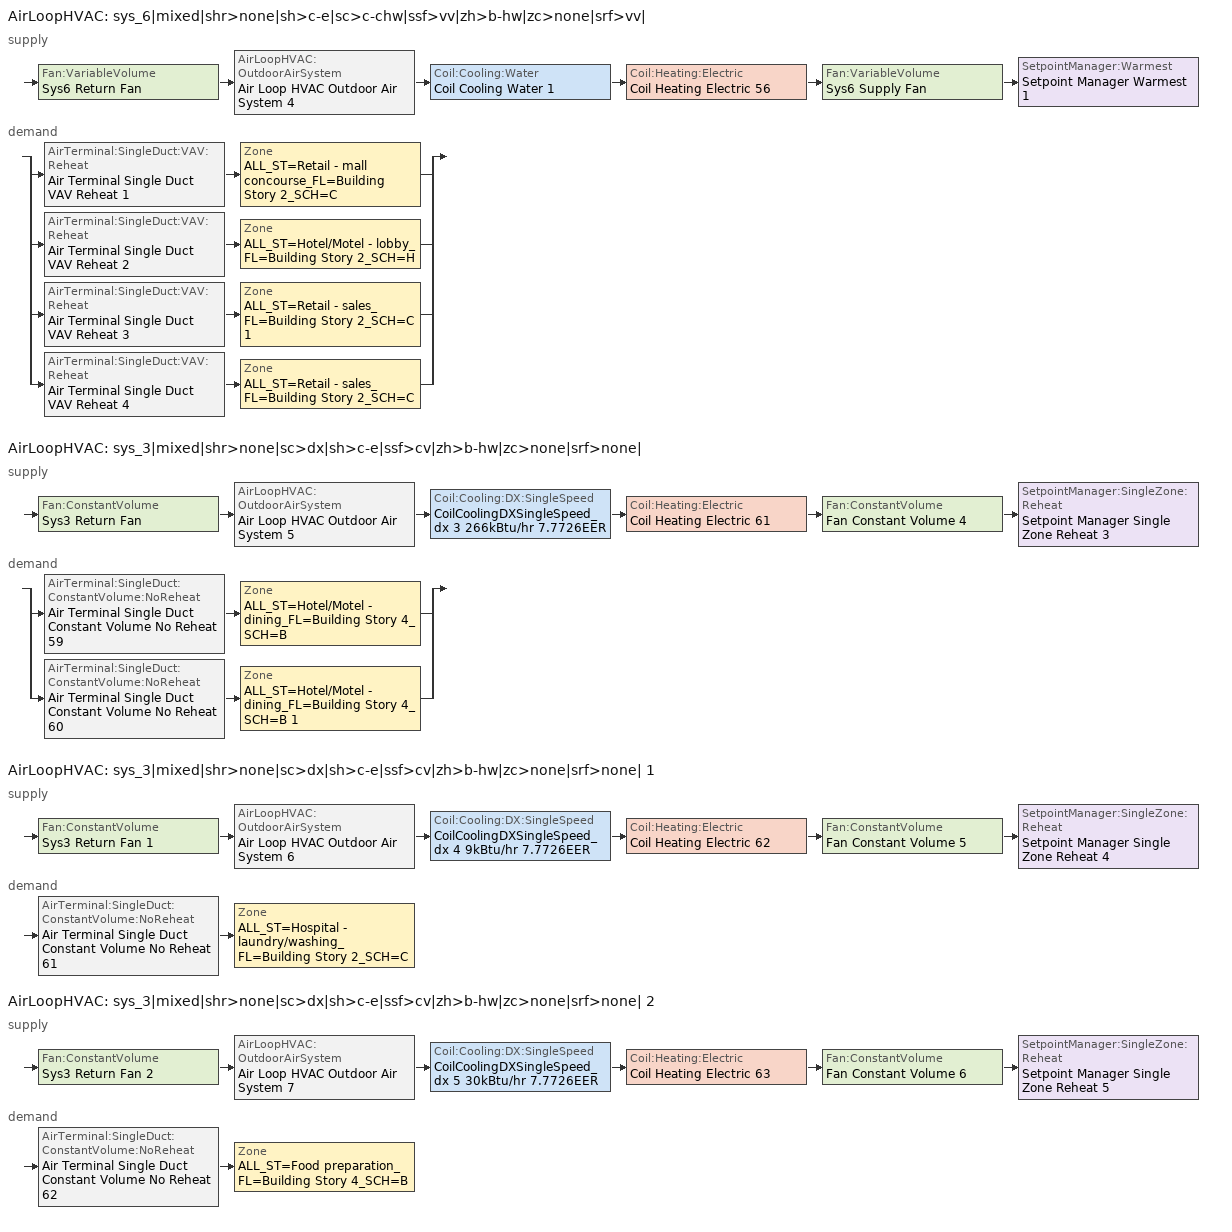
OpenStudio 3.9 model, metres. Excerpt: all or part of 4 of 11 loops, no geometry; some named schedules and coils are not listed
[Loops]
AirLoopHVAC 'sys_6|mixed|shr>none|sh>c-e|sc>c-chw|ssf>vv|zh>b-hw|zc>none|srf>vv|'
 supply: Fan:VariableVolume 'Sys6 Return Fan' > AirLoopHVAC:OutdoorAirSystem 'Air Loop HVAC Outdoor Air System 4' > Coil:Cooling:Water 'Coil Cooling Water 1' > Coil:Heating:Electric 'Coil Heating Electric 56' > Fan:VariableVolume 'Sys6 Supply Fan' > SetpointManager:Warmest 'Setpoint Manager Warmest 1'
 demand: split
  | AirTerminal:SingleDuct:VAV:Reheat 'Air Terminal Single Duct VAV Reheat 1' > Zone 'ALL_ST=Retail - mall concourse_FL=Building Story 2_SCH=C'
  | AirTerminal:SingleDuct:VAV:Reheat 'Air Terminal Single Duct VAV Reheat 2' > Zone 'ALL_ST=Hotel/Motel - lobby_FL=Building Story 2_SCH=H'
  | AirTerminal:SingleDuct:VAV:Reheat 'Air Terminal Single Duct VAV Reheat 3' > Zone 'ALL_ST=Retail - sales_FL=Building Story 2_SCH=C 1'
  | AirTerminal:SingleDuct:VAV:Reheat 'Air Terminal Single Duct VAV Reheat 4' > Zone 'ALL_ST=Retail - sales_FL=Building Story 2_SCH=C'
AirLoopHVAC 'sys_3|mixed|shr>none|sc>dx|sh>c-e|ssf>cv|zh>b-hw|zc>none|srf>none|'
 supply: Fan:ConstantVolume 'Sys3 Return Fan' > AirLoopHVAC:OutdoorAirSystem 'Air Loop HVAC Outdoor Air System 5' > Coil:Cooling:DX:SingleSpeed 'CoilCoolingDXSingleSpeed_dx 3 266kBtu/hr 7.7726EER' > Coil:Heating:Electric 'Coil Heating Electric 61' > Fan:ConstantVolume 'Fan Constant Volume 4' > SetpointManager:SingleZone:Reheat 'Setpoint Manager Single Zone Reheat 3'
 demand: split
  | AirTerminal:SingleDuct:ConstantVolume:NoReheat 'Air Terminal Single Duct Constant Volume No Reheat 59' > Zone 'ALL_ST=Hotel/Motel - dining_FL=Building Story 4_SCH=B'
  | AirTerminal:SingleDuct:ConstantVolume:NoReheat 'Air Terminal Single Duct Constant Volume No Reheat 60' > Zone 'ALL_ST=Hotel/Motel - dining_FL=Building Story 4_SCH=B 1'
AirLoopHVAC 'sys_3|mixed|shr>none|sc>dx|sh>c-e|ssf>cv|zh>b-hw|zc>none|srf>none| 1'
 supply: Fan:ConstantVolume 'Sys3 Return Fan 1' > AirLoopHVAC:OutdoorAirSystem 'Air Loop HVAC Outdoor Air System 6' > Coil:Cooling:DX:SingleSpeed 'CoilCoolingDXSingleSpeed_dx 4 9kBtu/hr 7.7726EER' > Coil:Heating:Electric 'Coil Heating Electric 62' > Fan:ConstantVolume 'Fan Constant Volume 5' > SetpointManager:SingleZone:Reheat 'Setpoint Manager Single Zone Reheat 4'
 demand: AirTerminal:SingleDuct:ConstantVolume:NoReheat 'Air Terminal Single Duct Constant Volume No Reheat 61' > Zone 'ALL_ST=Hospital - laundry/washing_FL=Building Story 2_SCH=C'
AirLoopHVAC 'sys_3|mixed|shr>none|sc>dx|sh>c-e|ssf>cv|zh>b-hw|zc>none|srf>none| 2'
 supply: Fan:ConstantVolume 'Sys3 Return Fan 2' > AirLoopHVAC:OutdoorAirSystem 'Air Loop HVAC Outdoor Air System 7' > Coil:Cooling:DX:SingleSpeed 'CoilCoolingDXSingleSpeed_dx 5 30kBtu/hr 7.7726EER' > Coil:Heating:Electric 'Coil Heating Electric 63' > Fan:ConstantVolume 'Fan Constant Volume 6' > SetpointManager:SingleZone:Reheat 'Setpoint Manager Single Zone Reheat 5'
 demand: AirTerminal:SingleDuct:ConstantVolume:NoReheat 'Air Terminal Single Duct Constant Volume No Reheat 62' > Zone 'ALL_ST=Food preparation_FL=Building Story 4_SCH=B'
[Sizing:Zone] Zone Cooling Design Supply Air Temperature Input Method=TemperatureDifference; Zone Cooling Design Supply Air Temperature {C}=14; Zone Cooling Design Supply Air Temperature Difference {deltaC}=11; Zone Heating Design Supply Air Temperature Input Method=TemperatureDifference; Zone Heating Design Supply Air Temperature {C}=40; Zone Heating Design Supply Air Temperature Difference {deltaC}=21; Zone Cooling Design Supply Air Humidity Ratio {kg-H2O/kg-air}=0.0085; Zone Heating Design Supply Air Humidity Ratio {kg-H2O/kg-air}=0.008; Zone Heating Sizing Factor=1.3; Zone Cooling Sizing Factor=1.1; Cooling Design Air Flow Method=DesignDay; Heating Design Air Flow Method=DesignDay; Account for Dedicated Outdoor Air System=No; Dedicated Outdoor Air System Control Strategy=NeutralSupplyAir; Dedicated Outdoor Air Low Setpoint Temperature for Design {C}=autosize; Dedicated Outdoor Air High Setpoint Temperature for Design {C}=autosize; Zone Load Sizing Method=Sensible Load Only No Latent Load; Zone Latent Cooling Design Supply Air Humidity Ratio Input Method=HumidityRatioDifference; Zone Cooling Design Supply Air Humidity Ratio Difference {kgWater/kgDryAir}=0.005; Zone Latent Heating Design Supply Air Humidity Ratio Input Method=HumidityRatioDifference; Zone Humidification Design Supply Air Humidity Ratio Difference {kgWater/kgDryAir}=0.005; Sizing Option=Coincident
ALL_ST=Retail - sales_FL=Building Story 2_SCH=C; ALL_ST=Retail - mall concourse_FL=Building Story 2_SCH=C; ALL_ST=Hotel/Motel - dining_FL=Building Story 4_SCH=B; ALL_ST=Retail - sales_FL=Building Story 2_SCH=C 1; ALL_ST=Hotel/Motel - dining_FL=Building Story 4_SCH=B 1; ALL_ST=Hospital - laundry/washing_FL=Building Story 2_SCH=C; ALL_ST=Hotel/Motel - lobby_FL=Building Story 2_SCH=H; ALL_ST=Food preparation_FL=Building Story 4_SCH=B
[Zone equipment]
ALL_ST=Retail - sales_FL=Building Story 2_SCH=C: Zone HVAC Baseboard Convective Water 62, Air Terminal Single Duct VAV Reheat 4
ALL_ST=Retail - mall concourse_FL=Building Story 2_SCH=C: Zone HVAC Baseboard Convective Water 59, Air Terminal Single Duct VAV Reheat 1
ALL_ST=Hotel/Motel - dining_FL=Building Story 4_SCH=B: Zone HVAC Baseboard Convective Water 63, Air Terminal Single Duct Constant Volume No Reheat 59
ALL_ST=Retail - sales_FL=Building Story 2_SCH=C 1: Zone HVAC Baseboard Convective Water 61, Air Terminal Single Duct VAV Reheat 3
ALL_ST=Hotel/Motel - dining_FL=Building Story 4_SCH=B 1: Zone HVAC Baseboard Convective Water 64, Air Terminal Single Duct Constant Volume No Reheat 60
ALL_ST=Hospital - laundry/washing_FL=Building Story 2_SCH=C: Zone HVAC Baseboard Convective Water 65, Air Terminal Single Duct Constant Volume No Reheat 61
ALL_ST=Hotel/Motel - lobby_FL=Building Story 2_SCH=H: Zone HVAC Baseboard Convective Water 60, Air Terminal Single Duct VAV Reheat 2
ALL_ST=Food preparation_FL=Building Story 4_SCH=B: Zone HVAC Baseboard Convective Water 66, Air Terminal Single Duct Constant Volume No Reheat 62
[AirLoopHVAC] Design Supply Air Flow Rate {m3/s}=autosize; Design Return Air Flow Fraction of Supply Air Flow=1
Name | Availability Schedule
sys_6|mixed|shr>none|sh>c-e|sc>c-chw|ssf>vv|zh>b-hw|zc>none|srf>vv| | sys_6|mixed|shr>none|sh>c-e|sc>c-chw|ssf>vv|zh>b-hw|zc>none|srf>vv| Occ Sch
sys_3|mixed|shr>none|sc>dx|sh>c-e|ssf>cv|zh>b-hw|zc>none|srf>none| | sys_3|mixed|shr>none|sc>dx|sh>c-e|ssf>cv|zh>b-hw|zc>none|srf>none| Occ Sch
sys_3|mixed|shr>none|sc>dx|sh>c-e|ssf>cv|zh>b-hw|zc>none|srf>none| 1 | sys_3|mixed|shr>none|sc>dx|sh>c-e|ssf>cv|zh>b-hw|zc>none|srf>none| 1 Occ Sch
sys_3|mixed|shr>none|sc>dx|sh>c-e|ssf>cv|zh>b-hw|zc>none|srf>none| 2 | sys_3|mixed|shr>none|sc>dx|sh>c-e|ssf>cv|zh>b-hw|zc>none|srf>none| 2 Occ Sch
[Sizing:System] Design Outdoor Air Flow Rate {m3/s}=Autosize; Preheat Design Temperature {C}=7; Preheat Design Humidity Ratio {kg-H2O/kg-Air}=0.008; Precool Design Humidity Ratio {kg-H2O/kg-Air}=0.008; Central Cooling Design Supply Air Temperature {C}=13; 100% Outdoor Air in Cooling=No; 100% Outdoor Air in Heating=No; Central Cooling Design Supply Air Humidity Ratio {kg-H2O/kg-Air}=0.0085; Zone Maximum Outdoor Air Fraction=1; Cooling Supply Air Flow Rate Per Floor Area {m3/s-m2}=0.00996765; Cooling Fraction of Autosized Cooling Supply Air Flow Rate=1; Cooling Supply Air Flow Rate Per Unit Cooling Capacity {m3/s-W}=3.94755e-05; Heating Supply Air Flow Rate Per Floor Area {m3/s-m2}=0.00996765; Heating Fraction of Autosized Heating Supply Air Flow Rate=1; Heating Fraction of Autosized Cooling Supply Air Flow Rate=1; Heating Supply Air Flow Rate Per Unit Heating Capacity {m3/s-W}=3.15882e-05; Cooling Design Capacity Method=CoolingDesignCapacity; Cooling Design Capacity {W}=autosize; Cooling Design Capacity Per Floor Area {W/m2}=234.7; Fraction of Autosized Cooling Design Capacity=1; Heating Design Capacity Method=HeatingDesignCapacity; Heating Design Capacity {W}=autosize; Heating Design Capacity Per Floor Area {W/m2}=157; Fraction of Autosized Heating Design Capacity=1; Central Cooling Capacity Control Method=OnOff; Occupant Diversity=autosize
Name | Central Heating Maximum System Air Flow Ratio | Precool Design Temperature {C} | Central Heating Design Supply Air Temperature {C} | Type of Load to Size On | Sizing Option | Central Heating Design Supply Air Humidity Ratio {kg-H2O/kg-Air} | Cooling Design Air Flow Method | Cooling Design Air Flow Rate {m3/s} | Heating Design Air Flow Method | Heating Design Air Flow Rate {m3/s} | System Outdoor Air Method
sys_6|mixed|shr>none|sh>c-e|sc>c-chw|ssf>vv|zh>b-hw|zc>none|srf>vv| | 0.3 | 12.8 | 20
sys_3|mixed|shr>none|sc>dx|sh>c-e|ssf>cv|zh>b-hw|zc>none|srf>none|; sys_3|mixed|shr>none|sc>dx|sh>c-e|ssf>cv|zh>b-hw|zc>none|srf>none| 1; sys_3|mixed|shr>none|sc>dx|sh>c-e|ssf>cv|zh>b-hw|zc>none|srf>none| 2 | 1 | 13 | 43 | Sensible | NonCoincident | 0.008 | DesignDay | 0 | DesignDay | 0 | ZoneSum
[Fan:ConstantVolume] Availability Schedule=Always On Discrete; Maximum Flow Rate {m3/s}=AutoSize
Name | Fan Total Efficiency | Pressure Rise {Pa} | Motor Efficiency
Fan Constant Volume 4; Fan Constant Volume 5; Fan Constant Volume 6 | 0.39975 | 640 | 0.615
Sys3 Return Fan; Sys3 Return Fan 1; Sys3 Return Fan 2 | 0.25 | 150 | 0.385
[Coil:Cooling:DX:SingleSpeed] Availability Schedule=Always On Discrete; Rated Total Cooling Capacity {W}=autosize; Rated Sensible Heat Ratio=autosize; Rated COP {W/W}=2.72491; Rated Air Flow Rate {m3/s}=autosize; Rated Evaporator Fan Power Per Volume Flow Rate 2017 {W/(m3/s)}=773.3; Rated Evaporator Fan Power Per Volume Flow Rate 2023 {W/(m3/s)}=934.4; Total Cooling Capacity Function of Temperature Curve=DXCOOL-NECB2011-REF-CAPFT; Total Cooling Capacity Function of Flow Fraction Curve=DXCOOL-NECB2011-REF-CAPFFLOW; Energy Input Ratio Function of Temperature Curve=DXCOOL-NECB2011-REF-COOLEIRFT; Energy Input Ratio Function of Flow Fraction Curve=DXCOOL-NECB2011-REF-COOLEIRFFLOW; Part Load Fraction Correlation Curve=DXCOOL-NECB2011-REF-COOLPLFFPLR; Minimum Outdoor Dry-Bulb Temperature for Compressor Operation {C}=-25; Nominal Time for Condensate Removal to Begin {s}=0; Ratio of Initial Moisture Evaporation Rate and Steady State Latent Capacity=0; Maximum Cycling Rate {cycles/hr}=0; Latent Capacity Time Constant {s}=0; Condenser Type=AirCooled; Evaporative Condenser Effectiveness=0.9; Evaporative Condenser Air Flow Rate {m3/s}=autosize; Evaporative Condenser Pump Rated Power Consumption {W}=autosize; Crankcase Heater Capacity {W}=0; Maximum Outdoor Dry-Bulb Temperature for Crankcase Heater Operation {C}=10; Basin Heater Capacity {W/K}=0; Basin Heater Setpoint Temperature {C}=2
CoilCoolingDXSingleSpeed_dx 3 266kBtu/hr 7.7726EER; CoilCoolingDXSingleSpeed_dx 4 9kBtu/hr 7.7726EER; CoilCoolingDXSingleSpeed_dx 5 30kBtu/hr 7.7726EER
[Controller:OutdoorAir] Minimum Outdoor Air Flow Rate {m3/s}=autosize; Maximum Outdoor Air Flow Rate {m3/s}=Autosize; Economizer Control Action Type=ModulateFlow; Lockout Type=NoLockout; Minimum Limit Type=FixedMinimum; High Humidity Control=No; High Humidity Outdoor Air Flow Ratio=1; Control High Indoor Humidity Based on Outdoor Humidity Ratio=Yes; Heat Recovery Bypass Control Type=BypassWhenWithinEconomizerLimits; Economizer Operation Staging=InterlockedWithMechanicalCooling
Name | Economizer Control Type | Minimum Outdoor Air Schedule | Controller Mechanical Ventilation | Economizer Maximum Limit Dry-Bulb Temperature {C} | Economizer Maximum Limit Enthalpy {J/kg} | Economizer Minimum Limit Dry-Bulb Temperature {C}
Controller Outdoor Air 4 | DifferentialEnthalpy | sys_6|mixed|shr>none|sh>c-e|sc>c-chw|ssf>vv|zh>b-hw|zc>none|srf>vv| Occ Sch | Controller Mechanical Ventilation 4
Controller Outdoor Air 5 | DifferentialEnthalpy | sys_3|mixed|shr>none|sc>dx|sh>c-e|ssf>cv|zh>b-hw|zc>none|srf>none| Occ Sch | Controller Mechanical Ventilation 5
Controller Outdoor Air 6 | NoEconomizer | sys_3|mixed|shr>none|sc>dx|sh>c-e|ssf>cv|zh>b-hw|zc>none|srf>none| 1 Occ Sch | Controller Mechanical Ventilation 6 | 28 | 64000 | -100
Controller Outdoor Air 7 | NoEconomizer | sys_3|mixed|shr>none|sc>dx|sh>c-e|ssf>cv|zh>b-hw|zc>none|srf>none| 2 Occ Sch | Controller Mechanical Ventilation 7 | 28 | 64000 | -100
[Controller:MechanicalVentilation] Availability Schedule=Always On Discrete; System Outdoor Air Method=ZoneSum
Controller Mechanical Ventilation 4; Controller Mechanical Ventilation 5; Controller Mechanical Ventilation 6; Controller Mechanical Ventilation 7
[AirLoopHVAC:OutdoorAirSystem]
Name | Controller
Air Loop HVAC Outdoor Air System 4 | Controller Outdoor Air 4
Air Loop HVAC Outdoor Air System 5 | Controller Outdoor Air 5
Air Loop HVAC Outdoor Air System 6 | Controller Outdoor Air 6
Air Loop HVAC Outdoor Air System 7 | Controller Outdoor Air 7
[Coil:Heating:Electric] Availability Schedule=Always On Discrete
Name | Nominal Capacity {W}
Coil Heating Electric 56; Coil Heating Electric 61; Coil Heating Electric 62; Coil Heating Electric 63
Coil Heating Electric 57 | 11337.4
Coil Heating Electric 58 | 32297.5
Coil Heating Electric 59 | 4258.75
Coil Heating Electric 60 | 1278.37
[AirTerminal:SingleDuct:ConstantVolume:NoReheat] Availability Schedule=Always On Discrete; Maximum Air Flow Rate {m3/s}=AutoSize
Air Terminal Single Duct Constant Volume No Reheat 59; Air Terminal Single Duct Constant Volume No Reheat 60; Air Terminal Single Duct Constant Volume No Reheat 61; Air Terminal Single Duct Constant Volume No Reheat 62
[SetpointManager:SingleZone:Reheat] Minimum Supply Air Temperature {C}=13; Maximum Supply Air Temperature {C}=43
Name | Control Zone | Setpoint Node or NodeList
Setpoint Manager Single Zone Reheat 3 | ALL_ST=Hotel/Motel - dining_FL=Building Story 4_SCH=B | sys_3|mixed|shr>none|sc>dx|sh>c-e|ssf>cv|zh>b-hw|zc>none|srf>none| Supply Outlet Node
Setpoint Manager Single Zone Reheat 4 | ALL_ST=Hospital - laundry/washing_FL=Building Story 2_SCH=C | sys_3|mixed|shr>none|sc>dx|sh>c-e|ssf>cv|zh>b-hw|zc>none|srf>none| 1 Supply Outlet Node
Setpoint Manager Single Zone Reheat 5 | ALL_ST=Food preparation_FL=Building Story 4_SCH=B | sys_3|mixed|shr>none|sc>dx|sh>c-e|ssf>cv|zh>b-hw|zc>none|srf>none| 2 Supply Outlet Node
[Fan:VariableVolume] Availability Schedule=Always On Discrete; Maximum Flow Rate {m3/s}=Autosize; Fan Power Minimum Flow Rate Input Method=Fraction; Fan Power Minimum Flow Fraction=0.68; Fan Power Minimum Air Flow Rate {m3/s}=0; Motor In Airstream Fraction=1; Fan Power Coefficient 1=-2.4176; Fan Power Coefficient 2=9.5874; Fan Power Coefficient 3=-11.559; Fan Power Coefficient 4=5.4009; Fan Power Coefficient 5=0
Name | Fan Total Efficiency | Pressure Rise {Pa} | Motor Efficiency
Sys6 Supply Fan | 0.549965 | 1000 | 0.8461
Sys6 Return Fan | 0.299975 | 250 | 0.4615
[SetpointManager:Warmest]
Setpoint Manager Warmest 1: Control Variable=Temperature; Minimum Setpoint Temperature {C}=13; Maximum Setpoint Temperature {C}=43; Strategy=MaximumTemperature; Setpoint Node or NodeList=sys_6|mixed|shr>none|sh>c-e|sc>c-chw|ssf>vv|zh>b-hw|zc>none|srf>vv| Supply Outlet Node
[AirTerminal:SingleDuct:VAV:Reheat] Availability Schedule=Always On Discrete; Maximum Air Flow Rate {m3/s}=AutoSize; Zone Minimum Air Flow Input Method=Constant; Constant Minimum Air Flow Fraction=0.3; Maximum Hot Water or Steam Flow Rate {m3/s}=AutoSize; Minimum Hot Water or Steam Flow Rate {m3/s}=0; Convergence Tolerance=0.001; Damper Heating Action=Normal; Maximum Flow per Zone Floor Area During Reheat {m3/s-m2}=AutoSize; Maximum Flow Fraction During Reheat=0.5; Maximum Reheat Air Temperature {C}=43; Control For Outdoor Air=No
Name | Fixed Minimum Air Flow Rate {m3/s} | Reheat Coil
Air Terminal Single Duct VAV Reheat 1 | 0.377724 | Coil Heating Electric 57
Air Terminal Single Duct VAV Reheat 2 | 2.61637 | Coil Heating Electric 58
Air Terminal Single Duct VAV Reheat 3 | 0.134143 | Coil Heating Electric 59
Air Terminal Single Duct VAV Reheat 4 | 0.155338 | Coil Heating Electric 60
[Schedule:Ruleset]
Name | Default Day Schedule | Summer Design Day Schedule | Winter Design Day Schedule
sys_3|mixed|shr>none|sc>dx|sh>c-e|ssf>cv|zh>b-hw|zc>none|srf>none| Occ Sch | sys_3|mixed|shr>none|sc>dx|sh>c-e|ssf>cv|zh>b-hw|zc>none|srf>none| Occ Sch Default | sys_3|mixed|shr>none|sc>dx|sh>c-e|ssf>cv|zh>b-hw|zc>none|srf>none| Occ Sch Summer Design Day | sys_3|mixed|shr>none|sc>dx|sh>c-e|ssf>cv|zh>b-hw|zc>none|srf>none| Occ Sch Winter Design Day
sys_3|mixed|shr>none|sc>dx|sh>c-e|ssf>cv|zh>b-hw|zc>none|srf>none| 1 Occ Sch | sys_3|mixed|shr>none|sc>dx|sh>c-e|ssf>cv|zh>b-hw|zc>none|srf>none| 1 Occ Sch Default | sys_3|mixed|shr>none|sc>dx|sh>c-e|ssf>cv|zh>b-hw|zc>none|srf>none| 1 Occ Sch Summer Design Day | sys_3|mixed|shr>none|sc>dx|sh>c-e|ssf>cv|zh>b-hw|zc>none|srf>none| 1 Occ Sch Winter Design Day
sys_3|mixed|shr>none|sc>dx|sh>c-e|ssf>cv|zh>b-hw|zc>none|srf>none| 2 Occ Sch | sys_3|mixed|shr>none|sc>dx|sh>c-e|ssf>cv|zh>b-hw|zc>none|srf>none| 2 Occ Sch Default | sys_3|mixed|shr>none|sc>dx|sh>c-e|ssf>cv|zh>b-hw|zc>none|srf>none| 2 Occ Sch Summer Design Day | sys_3|mixed|shr>none|sc>dx|sh>c-e|ssf>cv|zh>b-hw|zc>none|srf>none| 2 Occ Sch Winter Design Day
sys_6|mixed|shr>none|sh>c-e|sc>c-chw|ssf>vv|zh>b-hw|zc>none|srf>vv| Occ Sch | sys_6|mixed|shr>none|sh>c-e|sc>c-chw|ssf>vv|zh>b-hw|zc>none|srf>vv| Occ Sch Default | sys_6|mixed|shr>none|sh>c-e|sc>c-chw|ssf>vv|zh>b-hw|zc>none|srf>vv| Occ Sch Summer Design Day | sys_6|mixed|shr>none|sh>c-e|sc>c-chw|ssf>vv|zh>b-hw|zc>none|srf>vv| Occ Sch Winter Design Day
[Schedule:Day]
sys_3|mixed|shr>none|sc>dx|sh>c-e|ssf>cv|zh>b-hw|zc>none|srf>none| Occ Sch Default; sys_3|mixed|shr>none|sc>dx|sh>c-e|ssf>cv|zh>b-hw|zc>none|srf>none| 2 Occ Sch Default: 1, 0, 1, 10, 0, 0, 24, 0, 1
sys_3|mixed|shr>none|sc>dx|sh>c-e|ssf>cv|zh>b-hw|zc>none|srf>none| Occ Sch Winter Design Day; sys_3|mixed|shr>none|sc>dx|sh>c-e|ssf>cv|zh>b-hw|zc>none|srf>none| Occ Sch Summer Design Day; sys_3|mixed|shr>none|sc>dx|sh>c-e|ssf>cv|zh>b-hw|zc>none|srf>none| 1 Occ Sch Winter Design Day; sys_3|mixed|shr>none|sc>dx|sh>c-e|ssf>cv|zh>b-hw|zc>none|srf>none| 1 Occ Sch Summer Design Day; sys_6|mixed|shr>none|sh>c-e|sc>c-chw|ssf>vv|zh>b-hw|zc>none|srf>vv| Occ Sch Default; sys_6|mixed|shr>none|sh>c-e|sc>c-chw|ssf>vv|zh>b-hw|zc>none|srf>vv| Occ Sch Winter Design Day; sys_6|mixed|shr>none|sh>c-e|sc>c-chw|ssf>vv|zh>b-hw|zc>none|srf>vv| Occ Sch Summer Design Day: 24, 0, 1
sys_3|mixed|shr>none|sc>dx|sh>c-e|ssf>cv|zh>b-hw|zc>none|srf>none| 1 Occ Sch Default: 9, 0, 0, 21, 0, 1, 24, 0, 0
[Schedule:Rule] Date Specification Type=DateRange; Start Month=1; End Month=12
Name | Schedule Ruleset | Rule Order | Day Schedule | Apply Saturday | Start Day | End Day | Apply Sunday
Schedule Rule 94 | sys_3|mixed|shr>none|sc>dx|sh>c-e|ssf>cv|zh>b-hw|zc>none|srf>none| Occ Sch | 1 | Schedule Day 10 | Yes | 7 | 30
Schedule Rule 95 | sys_3|mixed|shr>none|sc>dx|sh>c-e|ssf>cv|zh>b-hw|zc>none|srf>none| Occ Sch | 0 | Schedule Day 11 |  | 1 | 31 | Yes
Schedule Rule 96 | sys_3|mixed|shr>none|sc>dx|sh>c-e|ssf>cv|zh>b-hw|zc>none|srf>none| 1 Occ Sch | 1 | Schedule Day 12 | Yes | 7 | 30
Schedule Rule 97 | sys_3|mixed|shr>none|sc>dx|sh>c-e|ssf>cv|zh>b-hw|zc>none|srf>none| 1 Occ Sch | 0 | Schedule Day 13 |  | 1 | 31 | Yes
Schedule Rule 104 | sys_6|mixed|shr>none|sh>c-e|sc>c-chw|ssf>vv|zh>b-hw|zc>none|srf>vv| Occ Sch | 1 | Schedule Day 20 | Yes | 7 | 30
Schedule Rule 105 | sys_6|mixed|shr>none|sh>c-e|sc>c-chw|ssf>vv|zh>b-hw|zc>none|srf>vv| Occ Sch | 0 | Schedule Day 21 |  | 1 | 31 | Yes
[Schedule:Constant]
Always On Discrete: Value=1
[Curve:Biquadratic] Minimum Value of x=13; Maximum Value of x=24; Minimum Value of y=24; Maximum Value of y=46
Name | Coefficient1 Constant | Coefficient2 x | Coefficient3 x**2 | Coefficient4 y | Coefficient5 y**2 | Coefficient6 x*y
DXCOOL-NECB2011-REF-CAPFT | 0.867905 | 0.0142459 | 0.00055436 | -0.0075575 | 3.3e-05 | -0.0001918
DXCOOL-NECB2011-REF-COOLEIRFT | 0.114171 | 0.0281822 | -0.0004199 | 0.0214108 | 0.000161028 | -0.000679104
[Curve:Quadratic] Minimum Value of x=0.5; Maximum Value of x=1.5
Name | Coefficient1 Constant | Coefficient2 x | Coefficient3 x**2
DXCOOL-NECB2011-REF-CAPFFLOW | 0.8 | 0.2 | 0
DXCOOL-NECB2011-REF-COOLEIRFFLOW | 1.1552 | -0.1808 | 0.0256
[Curve:Cubic]
DXCOOL-NECB2011-REF-COOLPLFFPLR: Coefficient1 Constant=0.0277; Coefficient2 x=4.9151; Coefficient3 x**2=-8.184; Coefficient4 x**3=4.2702; Minimum Value of x=0.7; Maximum Value of x=1
